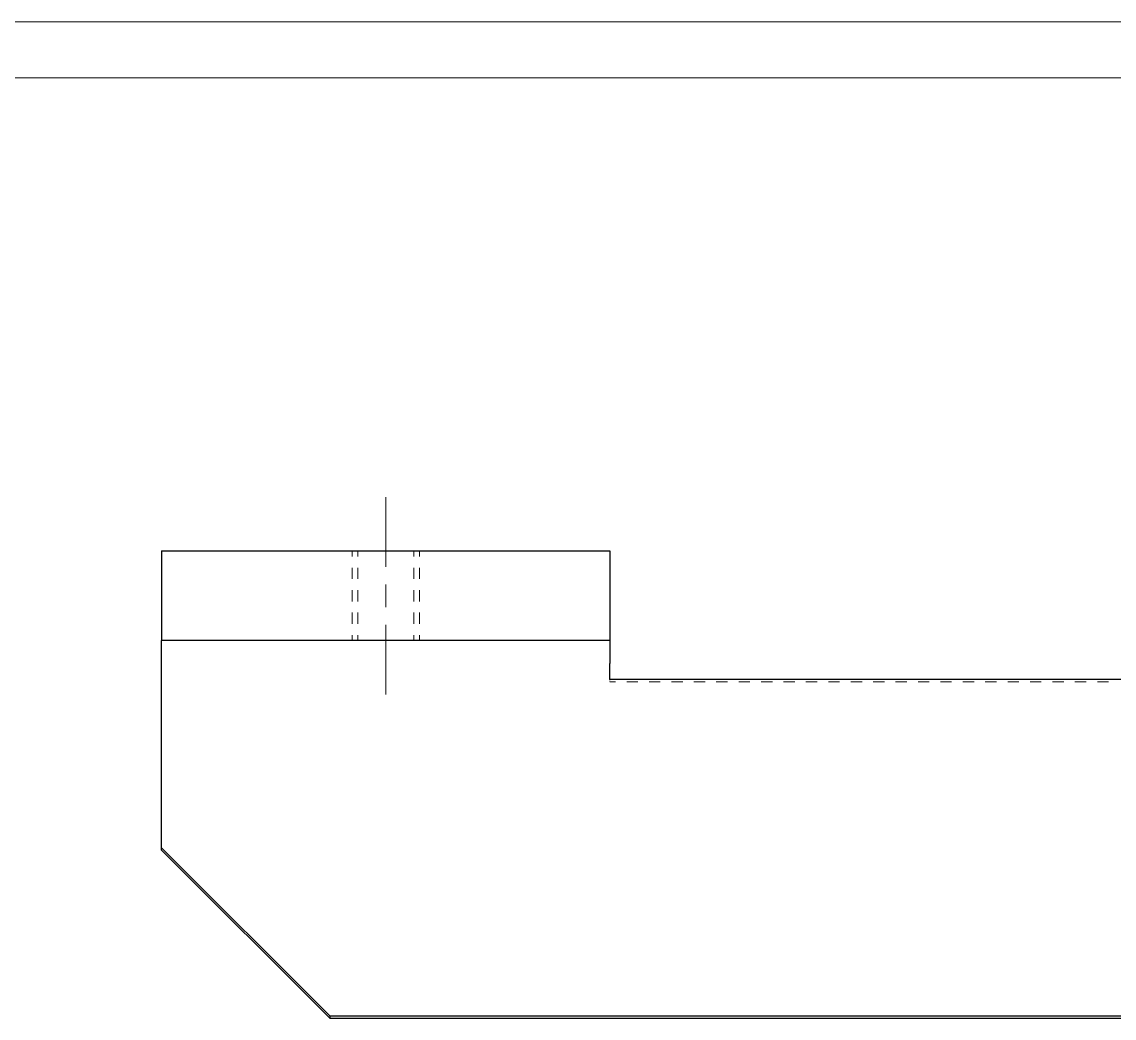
# Model space of a CAD drawing. Header units: millimetres. Extents: x 0 to 420, y 0 to 568.
# Drawn here: x 224.8 to 322.3, y 208.1 to 297 of the extents above; entities that cross this region are included whole.
import ezdxf

# ---------------------------------------------------------------- set-up
doc = ezdxf.new("R2010")
doc.units = ezdxf.units.MM
doc.layers.add('1', color=7, linetype='Continuous', true_color=0xffffff)

msp = doc.modelspace()

# ---------------------------------------------------------------- linework, layer by layer
at = {"layer": '1', "color": 132, "linetype": 'Continuous', "lineweight": 18}
for p, q in [((420, 297), (0, 297)), ((415, 292), (25, 292))]:
    msp.add_line(p, q, dxfattribs=at)
at = {"layer": '1', "color": 30, "linetype": 'Continuous', "lineweight": 25}
for p, q in [((237.289, 249.8), (237.289, 241.8)), ((237.289, 249.8), (277.289, 249.8)), ((277.289, 249.8), (277.289, 241.8)), ((277.289, 241.8), (237.289, 241.8)), ((237.289, 223.327), (237.289, 239.748)), ((277.289, 238.321), (277.289, 239.748)), ((399.289, 238.321), (277.289, 238.321)), ((237.289, 223.117), (237.289, 223.327)), ((237.289, 223.327), (252.289, 208.332)), ((252.289, 208.122), (237.289, 223.117)), ((252.289, 208.332), (399.289, 208.332)), ((252.289, 208.332), (252.289, 208.122)), ((252.289, 208.122), (399.289, 208.122))]:
    msp.add_line(p, q, dxfattribs=at)
at = {"layer": '1', "color": 43, "linetype": 'Continuous', "lineweight": 18}
for p, q in [((254.289, 249.8), (254.289, 249.3)), ((254.289, 249.8), (254.289, 249.3)), ((254.289, 249.8), (254.289, 249.3)), ((254.789, 249.8), (254.789, 249.3)), ((259.789, 249.3), (259.789, 249.8)), ((260.289, 249.8), (260.289, 249.3)), ((260.289, 249.8), (260.289, 249.3)), ((260.289, 249.8), (260.289, 249.3)), ((254.289, 248.3), (254.289, 247.3)), ((254.289, 248.3), (254.289, 247.3)), ((254.289, 248.3), (254.289, 247.3)), ((254.789, 248.3), (254.789, 247.3)), ((259.789, 247.3), (259.789, 248.3)), ((260.289, 248.3), (260.289, 247.3)), ((260.289, 248.3), (260.289, 247.3)), ((260.289, 248.3), (260.289, 247.3)), ((254.289, 246.3), (254.289, 245.3)), ((254.289, 246.3), (254.289, 245.3)), ((254.289, 246.3), (254.289, 245.3)), ((254.789, 246.3), (254.789, 245.3)), ((259.789, 245.3), (259.789, 246.3)), ((260.289, 246.3), (260.289, 245.3)), ((260.289, 246.3), (260.289, 245.3)), ((260.289, 246.3), (260.289, 245.3)), ((254.289, 244.3), (254.289, 243.3)), ((254.289, 244.3), (254.289, 243.3)), ((254.289, 244.3), (254.289, 243.3)), ((254.789, 244.3), (254.789, 243.3)), ((259.789, 243.3), (259.789, 244.3)), ((260.289, 244.3), (260.289, 243.3)), ((260.289, 244.3), (260.289, 243.3)), ((260.289, 244.3), (260.289, 243.3)), ((254.289, 242.3), (254.289, 241.8)), ((254.289, 242.3), (254.289, 241.8)), ((254.289, 242.3), (254.289, 241.8)), ((254.789, 242.3), (254.789, 241.8)), ((259.789, 241.8), (259.789, 242.3)), ((260.289, 242.3), (260.289, 241.8)), ((260.289, 242.3), (260.289, 241.8)), ((260.289, 242.3), (260.289, 241.8)), ((277.289, 238.269), (277.289, 238.321)), ((277.289, 238.112), (277.289, 238.165)), ((277.789, 238.112), (277.289, 238.112)), ((279.789, 238.112), (278.789, 238.112)), ((281.789, 238.112), (280.789, 238.112)), ((283.789, 238.112), (282.789, 238.112)), ((285.789, 238.112), (284.789, 238.112)), ((287.789, 238.112), (286.789, 238.112)), ((289.789, 238.112), (288.789, 238.112)), ((291.789, 238.112), (290.789, 238.112)), ((293.789, 238.112), (292.789, 238.112)), ((295.789, 238.112), (294.789, 238.112)), ((297.789, 238.112), (296.789, 238.112)), ((299.789, 238.112), (298.789, 238.112)), ((301.789, 238.112), (300.789, 238.112)), ((303.789, 238.112), (302.789, 238.112)), ((305.789, 238.112), (304.789, 238.112)), ((307.789, 238.112), (306.789, 238.112)), ((309.789, 238.112), (308.789, 238.112)), ((311.789, 238.112), (310.789, 238.112)), ((313.789, 238.112), (312.789, 238.112)), ((315.789, 238.112), (314.789, 238.112)), ((317.789, 238.112), (316.789, 238.112)), ((319.789, 238.112), (318.789, 238.112)), ((321.789, 238.112), (320.789, 238.112))]:
    msp.add_line(p, q, dxfattribs=at)
at = {"layer": '1', "color": 252, "linetype": 'Continuous', "lineweight": 18}
msp.add_line((257.289, 246.804), (257.289, 244.797), dxfattribs=at)
for points, knots in [([(257.289, 254.606), (257.289, 253.019), (257.289, 248.391)], [0, 0, 0.255429, 1, 1]), ([(257.289, 243.21), (257.289, 238.582), (257.289, 236.995)], [0, 0, 0.744571, 1, 1])]:
    msp.add_open_spline(points, degree=1, knots=knots, dxfattribs=at)
at = {"layer": '1', "color": 30, "linetype": 'Continuous', "lineweight": 25}
for points, knots in [([(237.289, 239.748), (237.289, 240.95), (237.289, 241.699), (237.289, 241.8)], [0, 0, 0.585851, 0.950719, 1, 1]), ([(277.289, 241.8), (277.289, 241.406), (277.289, 240.95), (277.289, 239.748)], [0, 0, 0.192148, 0.414149, 1, 1])]:
    msp.add_open_spline(points, degree=1, knots=knots, dxfattribs=at)

doc.saveas('drawing.dxf')
